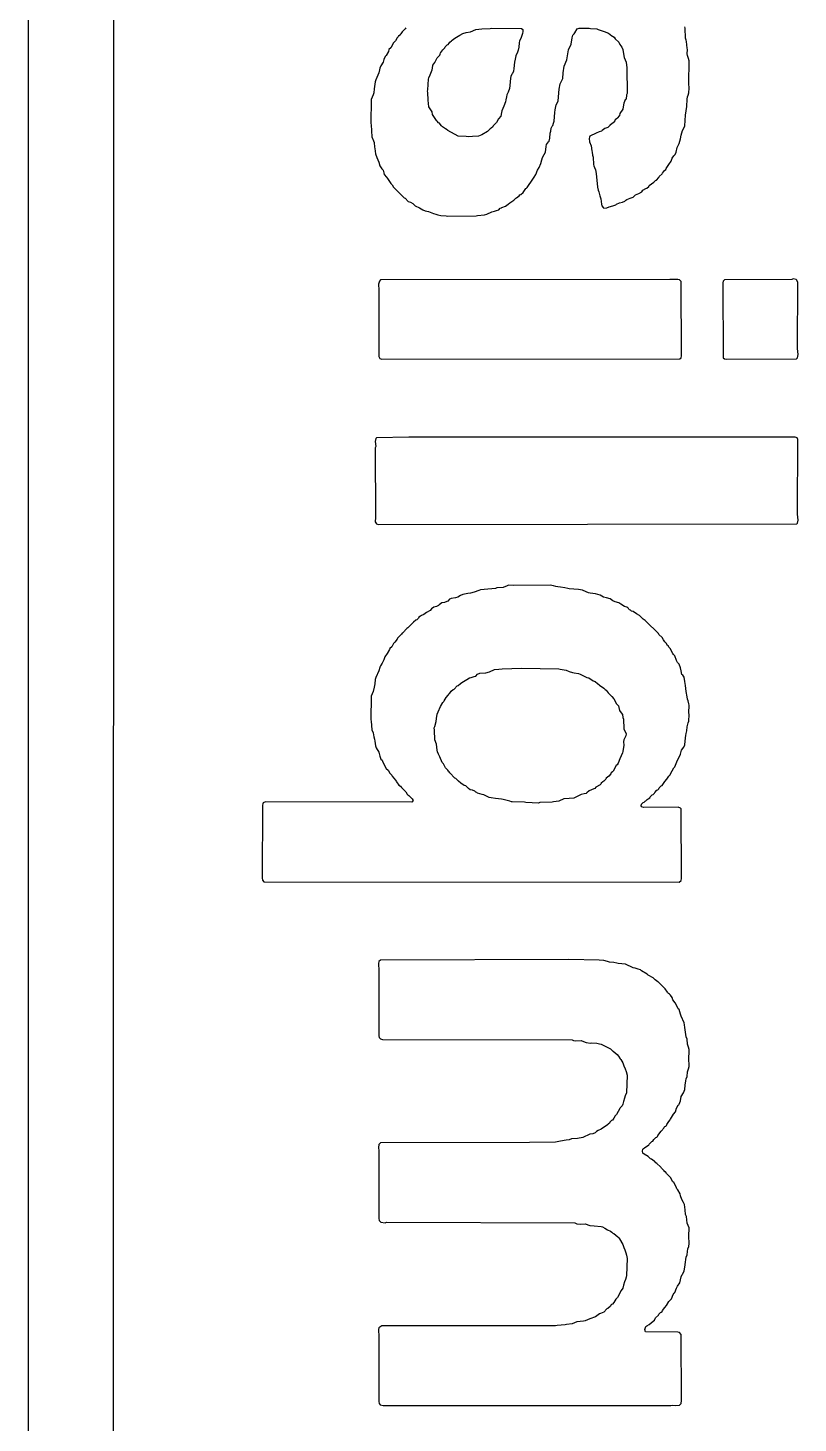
# Model space of a CAD drawing. Header units: inches. Extents: x 0 to 12.8, y -0.1 to 3.5.
# Drawn here: x 0.1938 to 0.3119, y 1.3441 to 1.558 of the extents above; entities that cross this region are included whole.
import ezdxf

# ---------------------------------------------------------------- set-up
doc = ezdxf.new("R2010")
doc.units = ezdxf.units.IN
doc.header["$MEASUREMENT"] = 0
doc.layers.add('Bottom Overlay', color=54, linetype='Continuous')

msp = doc.modelspace()

# ---------------------------------------------------------------- linework, layer by layer
at = {"layer": 'Bottom Overlay'}
for p, q in [((0.20688, 1.18189), (0.20695, 1.67647)), ((0.19377, 1.67407), (0.19384, 1.17267)), ((0.25166, 1.55787), (0.25117, 1.55738)), ((0.25173, 1.55801), (0.25166, 1.55787)), ((0.26168, 1.55738), (0.26248, 1.55777)), ((0.26248, 1.55777), (0.26338, 1.55783)), ((0.26338, 1.55783), (0.2647, 1.5579)), ((0.2647, 1.5579), (0.26491, 1.55797)), ((0.26491, 1.55797), (0.2695, 1.5579)), ((0.2695, 1.5579), (0.26968, 1.55773)), ((0.26968, 1.55773), (0.26971, 1.55742)), ((0.27768, 1.55724), (0.27803, 1.55787)), ((0.27803, 1.55787), (0.27834, 1.55797)), ((0.27834, 1.55797), (0.27907, 1.55794)), ((0.27907, 1.55794), (0.27987, 1.55797)), ((0.27987, 1.55797), (0.28008, 1.5579)), ((0.28008, 1.5579), (0.28105, 1.55783)), ((0.28105, 1.55783), (0.28126, 1.55777)), ((0.28126, 1.55777), (0.28217, 1.55742)), ((0.29459, 1.55794), (0.29452, 1.55815)), ((0.29466, 1.55641), (0.29459, 1.55794)), ((0.24985, 1.55571), (0.24943, 1.55495)), ((0.25013, 1.55599), (0.24985, 1.55571)), ((0.2504, 1.55648), (0.25013, 1.55599)), ((0.25054, 1.55662), (0.2504, 1.55648)), ((0.25061, 1.55676), (0.25054, 1.55662)), ((0.25072, 1.55679), (0.25061, 1.55676)), ((0.25089, 1.55697), (0.25072, 1.55679)), ((0.25096, 1.5571), (0.25089, 1.55697)), ((0.2511, 1.55724), (0.25096, 1.5571)), ((0.25117, 1.55738), (0.2511, 1.55724)), ((0.25778, 1.55509), (0.25809, 1.5554)), ((0.25809, 1.5554), (0.25823, 1.55547)), ((0.25823, 1.55547), (0.25841, 1.55564)), ((0.25841, 1.55564), (0.25848, 1.55578)), ((0.25848, 1.55578), (0.25872, 1.55603)), ((0.25872, 1.55603), (0.25886, 1.5561)), ((0.25886, 1.5561), (0.25924, 1.55641)), ((0.25924, 1.55641), (0.26001, 1.5569)), ((0.26001, 1.5569), (0.26046, 1.55714)), ((0.26046, 1.55714), (0.26101, 1.55728)), ((0.26101, 1.55728), (0.26168, 1.55738)), ((0.26912, 1.55571), (0.26905, 1.55502)), ((0.26919, 1.55599), (0.26912, 1.55571)), ((0.26936, 1.55637), (0.26919, 1.55599)), ((0.26964, 1.55714), (0.26936, 1.55637)), ((0.26971, 1.55742), (0.26964, 1.55714)), ((0.27667, 1.55463), (0.27712, 1.5555)), ((0.27712, 1.5555), (0.27726, 1.55648)), ((0.27726, 1.55648), (0.27737, 1.55686)), ((0.27737, 1.55686), (0.27747, 1.55697)), ((0.27747, 1.55697), (0.27754, 1.5571)), ((0.27754, 1.5571), (0.27768, 1.55724)), ((0.28217, 1.55742), (0.28283, 1.55717)), ((0.28283, 1.55717), (0.28307, 1.557)), ((0.28307, 1.557), (0.28321, 1.55686)), ((0.28321, 1.55686), (0.2837, 1.55658)), ((0.2837, 1.55658), (0.28387, 1.55634)), ((0.28387, 1.55634), (0.28443, 1.55578)), ((0.28443, 1.55578), (0.28457, 1.55543)), ((0.28457, 1.55543), (0.28488, 1.55505)), ((0.29473, 1.55613), (0.29466, 1.55641)), ((0.2948, 1.55592), (0.29473, 1.55613)), ((0.29487, 1.55488), (0.2948, 1.55592)), ((0.24859, 1.55363), (0.24839, 1.55314)), ((0.24873, 1.55376), (0.24859, 1.55363)), ((0.24908, 1.55439), (0.24873, 1.55376)), ((0.24915, 1.55467), (0.24908, 1.55439)), ((0.24943, 1.55495), (0.24915, 1.55467)), ((0.25621, 1.55269), (0.25656, 1.55338)), ((0.25656, 1.55338), (0.25674, 1.55363)), ((0.25674, 1.55363), (0.25694, 1.55383)), ((0.25694, 1.55383), (0.25701, 1.55397)), ((0.25701, 1.55397), (0.25708, 1.55418)), ((0.25708, 1.55418), (0.25712, 1.55422)), ((0.25712, 1.55422), (0.2574, 1.55463)), ((0.2574, 1.55463), (0.25771, 1.55495)), ((0.25771, 1.55495), (0.25778, 1.55509)), ((0.26863, 1.55369), (0.26849, 1.55321)), ((0.26888, 1.55429), (0.26863, 1.55369)), ((0.26895, 1.55456), (0.26888, 1.55429)), ((0.26905, 1.55502), (0.26895, 1.55456)), ((0.27643, 1.55307), (0.27667, 1.55463)), ((0.28488, 1.55505), (0.28505, 1.55467)), ((0.28505, 1.55467), (0.28516, 1.55373)), ((0.28516, 1.55373), (0.28523, 1.55345)), ((0.28523, 1.55345), (0.28554, 1.55272)), ((0.29494, 1.55467), (0.29487, 1.55488)), ((0.29487, 1.55404), (0.29494, 1.55467)), ((0.29494, 1.55376), (0.29487, 1.55404)), ((0.29511, 1.55331), (0.29494, 1.55376)), ((0.29518, 1.55296), (0.29511, 1.55331)), ((0.24759, 1.55109), (0.24745, 1.55074)), ((0.24769, 1.55154), (0.24759, 1.55109)), ((0.24776, 1.55182), (0.24769, 1.55154)), ((0.24793, 1.5522), (0.24776, 1.55182)), ((0.24828, 1.55276), (0.24793, 1.5522)), ((0.24839, 1.55314), (0.24828, 1.55276)), ((0.25545, 1.55081), (0.25576, 1.55154)), ((0.25576, 1.55154), (0.25583, 1.55182)), ((0.25583, 1.55182), (0.2559, 1.5523)), ((0.2559, 1.5523), (0.25621, 1.55269)), ((0.26825, 1.55136), (0.26811, 1.55102)), ((0.26832, 1.55178), (0.26825, 1.55136)), ((0.26843, 1.55272), (0.26832, 1.55178)), ((0.26849, 1.55321), (0.26843, 1.55272)), ((0.2758, 1.55022), (0.27587, 1.55112)), ((0.27587, 1.55112), (0.27604, 1.55213)), ((0.27604, 1.55213), (0.27643, 1.55307)), ((0.28554, 1.55272), (0.28565, 1.55185)), ((0.28565, 1.55185), (0.28568, 1.54792)), ((0.29514, 1.54945), (0.29518, 1.55296)), ((0.24706, 1.54973), (0.24689, 1.54865)), ((0.24713, 1.55001), (0.24706, 1.54973)), ((0.24745, 1.55074), (0.24713, 1.55001)), ((0.25514, 1.54848), (0.2552, 1.55015)), ((0.2552, 1.55015), (0.25527, 1.55036)), ((0.25527, 1.55036), (0.25545, 1.55081)), ((0.26769, 1.54914), (0.26762, 1.54872)), ((0.2678, 1.55029), (0.26769, 1.54914)), ((0.26787, 1.55056), (0.2678, 1.55029)), ((0.26801, 1.55091), (0.26787, 1.55056)), ((0.26811, 1.55102), (0.26801, 1.55091)), ((0.27528, 1.54858), (0.27542, 1.54942)), ((0.27542, 1.54942), (0.2758, 1.55022)), ((0.29521, 1.54875), (0.29514, 1.54945)), ((0.24644, 1.54702), (0.24637, 1.54333)), ((0.24675, 1.54775), (0.24644, 1.54702)), ((0.24682, 1.54802), (0.24675, 1.54775)), ((0.24689, 1.54865), (0.24682, 1.54802)), ((0.25507, 1.54827), (0.25514, 1.54848)), ((0.2551, 1.54809), (0.25507, 1.54827)), ((0.25517, 1.54691), (0.2551, 1.54809)), ((0.25527, 1.5459), (0.25517, 1.54691)), ((0.2671, 1.54695), (0.26703, 1.54667)), ((0.26717, 1.54743), (0.2671, 1.54695)), ((0.26724, 1.54771), (0.26717, 1.54743)), ((0.26742, 1.54816), (0.26724, 1.54771)), ((0.26762, 1.54872), (0.26742, 1.54816)), ((0.2751, 1.54674), (0.27517, 1.54743)), ((0.27517, 1.54743), (0.27528, 1.54858)), ((0.2854, 1.54695), (0.28519, 1.54646)), ((0.28554, 1.54708), (0.2854, 1.54695)), ((0.28561, 1.54771), (0.28554, 1.54708)), ((0.28568, 1.54792), (0.28561, 1.54771)), ((0.29483, 1.54594), (0.2949, 1.54705)), ((0.2949, 1.54705), (0.29497, 1.5474)), ((0.29497, 1.5474), (0.29504, 1.54768)), ((0.29504, 1.54768), (0.29514, 1.54806)), ((0.29514, 1.54806), (0.29521, 1.54875)), ((0.25576, 1.54514), (0.25527, 1.5459)), ((0.25583, 1.54472), (0.25576, 1.54514)), ((0.25646, 1.54381), (0.25583, 1.54472)), ((0.26641, 1.545), (0.2663, 1.54448)), ((0.26648, 1.54528), (0.26641, 1.545)), ((0.26662, 1.54562), (0.26648, 1.54528)), ((0.26679, 1.54601), (0.26662, 1.54562)), ((0.26703, 1.54667), (0.26679, 1.54601)), ((0.27448, 1.54368), (0.27458, 1.54503)), ((0.27458, 1.54503), (0.27465, 1.54545)), ((0.27465, 1.54545), (0.27479, 1.54621)), ((0.27479, 1.54621), (0.2751, 1.54674)), ((0.28457, 1.54486), (0.2845, 1.54458)), ((0.28505, 1.54555), (0.28457, 1.54486)), ((0.28512, 1.54618), (0.28505, 1.54555)), ((0.28519, 1.54646), (0.28512, 1.54618)), ((0.29462, 1.54461), (0.29483, 1.54594)), ((0.24637, 1.54333), (0.24644, 1.54312)), ((0.24644, 1.54312), (0.24651, 1.54131)), ((0.25653, 1.54368), (0.25646, 1.54381)), ((0.25677, 1.54343), (0.25653, 1.54368)), ((0.25691, 1.54336), (0.25677, 1.54343)), ((0.25715, 1.54305), (0.25691, 1.54336)), ((0.25722, 1.54291), (0.25715, 1.54305)), ((0.25781, 1.54253), (0.25722, 1.54291)), ((0.25795, 1.54246), (0.25781, 1.54253)), ((0.2647, 1.54253), (0.26428, 1.54211)), ((0.26484, 1.5426), (0.2647, 1.54253)), ((0.26509, 1.54284), (0.26484, 1.5426)), ((0.26515, 1.54298), (0.26509, 1.54284)), ((0.26564, 1.54347), (0.26515, 1.54298)), ((0.26595, 1.54406), (0.26564, 1.54347)), ((0.2663, 1.54448), (0.26595, 1.54406)), ((0.27396, 1.54218), (0.27403, 1.5426)), ((0.27403, 1.5426), (0.27417, 1.54294)), ((0.27417, 1.54294), (0.27427, 1.54305)), ((0.27427, 1.54305), (0.27441, 1.5434)), ((0.27441, 1.5434), (0.27448, 1.54368)), ((0.28227, 1.54256), (0.28185, 1.54228)), ((0.28272, 1.54274), (0.28227, 1.54256)), ((0.28304, 1.54305), (0.28272, 1.54274)), ((0.28342, 1.54336), (0.28304, 1.54305)), ((0.28356, 1.54343), (0.28342, 1.54336)), ((0.2838, 1.54374), (0.28356, 1.54343)), ((0.28387, 1.54388), (0.2838, 1.54374)), ((0.28405, 1.54406), (0.28387, 1.54388)), ((0.28418, 1.54413), (0.28405, 1.54406)), ((0.2845, 1.54458), (0.28418, 1.54413)), ((0.2942, 1.54225), (0.29445, 1.5427)), ((0.29445, 1.5427), (0.29452, 1.54298)), ((0.29452, 1.54298), (0.29462, 1.54461)), ((0.24651, 1.54131), (0.24679, 1.54068)), ((0.24679, 1.54068), (0.24686, 1.54041)), ((0.24686, 1.54041), (0.24692, 1.53971)), ((0.25816, 1.54225), (0.25795, 1.54246)), ((0.25976, 1.54141), (0.25816, 1.54225)), ((0.26101, 1.54134), (0.25976, 1.54141)), ((0.26129, 1.54127), (0.26101, 1.54134)), ((0.26199, 1.54134), (0.26129, 1.54127)), ((0.26289, 1.54141), (0.26199, 1.54134)), ((0.26338, 1.54162), (0.26289, 1.54141)), ((0.26428, 1.54211), (0.26338, 1.54162)), ((0.27333, 1.54009), (0.27361, 1.54051)), ((0.27361, 1.54051), (0.27371, 1.54061)), ((0.27371, 1.54061), (0.27382, 1.54107)), ((0.27382, 1.54107), (0.27389, 1.54183)), ((0.27389, 1.54183), (0.27396, 1.54218)), ((0.27991, 1.54124), (0.27984, 1.54103)), ((0.27984, 1.54103), (0.27991, 1.54054)), ((0.27998, 1.54138), (0.27991, 1.54124)), ((0.27991, 1.54054), (0.28018, 1.53992)), ((0.28095, 1.54187), (0.27998, 1.54138)), ((0.2814, 1.54204), (0.28095, 1.54187)), ((0.28175, 1.54218), (0.2814, 1.54204)), ((0.28185, 1.54228), (0.28175, 1.54218)), ((0.29368, 1.54027), (0.29389, 1.54096)), ((0.29389, 1.54096), (0.294, 1.54155)), ((0.294, 1.54155), (0.29407, 1.5419)), ((0.29407, 1.5419), (0.2942, 1.54225)), ((0.24692, 1.53971), (0.24699, 1.5395)), ((0.24699, 1.5395), (0.2471, 1.5387)), ((0.2471, 1.5387), (0.24731, 1.53814)), ((0.2727, 1.53814), (0.27298, 1.53856)), ((0.27298, 1.53856), (0.27316, 1.53894)), ((0.27316, 1.53894), (0.27326, 1.53981)), ((0.27326, 1.53981), (0.27333, 1.54009)), ((0.28018, 1.53992), (0.28025, 1.53915)), ((0.28025, 1.53915), (0.28032, 1.53894)), ((0.28032, 1.53894), (0.28039, 1.53846)), ((0.28039, 1.53846), (0.28046, 1.53818)), ((0.2926, 1.538), (0.29285, 1.53839)), ((0.29285, 1.53839), (0.29306, 1.5386)), ((0.29306, 1.5386), (0.2932, 1.53894)), ((0.2932, 1.53894), (0.29337, 1.53967)), ((0.29337, 1.53967), (0.29368, 1.54027)), ((0.24731, 1.53814), (0.24762, 1.53741)), ((0.24762, 1.53741), (0.24776, 1.53686)), ((0.24776, 1.53686), (0.24804, 1.53637)), ((0.24804, 1.53637), (0.24825, 1.53616)), ((0.24825, 1.53616), (0.24835, 1.53578)), ((0.2717, 1.53553), (0.27194, 1.5362)), ((0.27194, 1.5362), (0.27218, 1.53658)), ((0.27218, 1.53658), (0.27246, 1.5372)), ((0.27246, 1.5372), (0.2726, 1.53776)), ((0.2726, 1.53776), (0.2727, 1.53814)), ((0.28046, 1.53818), (0.28053, 1.53707)), ((0.28053, 1.53707), (0.2806, 1.53686)), ((0.2806, 1.53686), (0.28067, 1.53658)), ((0.28067, 1.53658), (0.28081, 1.53623)), ((0.28081, 1.53623), (0.28095, 1.53567)), ((0.29111, 1.53574), (0.29142, 1.53613)), ((0.29142, 1.53613), (0.2916, 1.5363)), ((0.2916, 1.5363), (0.29166, 1.53644)), ((0.29166, 1.53644), (0.2918, 1.53658)), ((0.2918, 1.53658), (0.29208, 1.53707)), ((0.29208, 1.53707), (0.29243, 1.53755)), ((0.29243, 1.53755), (0.2926, 1.538)), ((0.24835, 1.53578), (0.24842, 1.5355)), ((0.24842, 1.5355), (0.24877, 1.53508)), ((0.24877, 1.53508), (0.24894, 1.53491)), ((0.24894, 1.53491), (0.24901, 1.53477)), ((0.24901, 1.53477), (0.24946, 1.53411)), ((0.24946, 1.53411), (0.24964, 1.53393)), ((0.27044, 1.53366), (0.27114, 1.53463)), ((0.27114, 1.53463), (0.27142, 1.53512)), ((0.27142, 1.53512), (0.2717, 1.53553)), ((0.28095, 1.53567), (0.28116, 1.53359)), ((0.28909, 1.5338), (0.28979, 1.53435)), ((0.28979, 1.53435), (0.29003, 1.5346)), ((0.29003, 1.5346), (0.29017, 1.53466)), ((0.29017, 1.53466), (0.29055, 1.53505)), ((0.29055, 1.53505), (0.29062, 1.53519)), ((0.29062, 1.53519), (0.29104, 1.5356)), ((0.29104, 1.5356), (0.29111, 1.53574)), ((0.24964, 1.53393), (0.24985, 1.53359)), ((0.24985, 1.53359), (0.25148, 1.53195)), ((0.25148, 1.53195), (0.25162, 1.53188)), ((0.25162, 1.53188), (0.25211, 1.53139)), ((0.26832, 1.5316), (0.2686, 1.53188)), ((0.2686, 1.53188), (0.26874, 1.53195)), ((0.26874, 1.53195), (0.26912, 1.53226)), ((0.26912, 1.53226), (0.26923, 1.53237)), ((0.26923, 1.53237), (0.26936, 1.53244)), ((0.26936, 1.53244), (0.26975, 1.53275)), ((0.26975, 1.53275), (0.26982, 1.53289)), ((0.26982, 1.53289), (0.27013, 1.53334)), ((0.27013, 1.53334), (0.27027, 1.53341)), ((0.27027, 1.53341), (0.27037, 1.53352)), ((0.27037, 1.53352), (0.27044, 1.53366)), ((0.28116, 1.53359), (0.28126, 1.53313)), ((0.28126, 1.53313), (0.28133, 1.53286)), ((0.28133, 1.53286), (0.28151, 1.53226)), ((0.28151, 1.53226), (0.28165, 1.53178)), ((0.28565, 1.53167), (0.28613, 1.53188)), ((0.28613, 1.53188), (0.28659, 1.53206)), ((0.28659, 1.53206), (0.28683, 1.53223)), ((0.28683, 1.53223), (0.28697, 1.53237)), ((0.28697, 1.53237), (0.28746, 1.53258)), ((0.28746, 1.53258), (0.28794, 1.53286)), ((0.28794, 1.53286), (0.28812, 1.5331)), ((0.28812, 1.5331), (0.28857, 1.53334)), ((0.28857, 1.53334), (0.28871, 1.53341)), ((0.28871, 1.53341), (0.28902, 1.53366)), ((0.28902, 1.53366), (0.28909, 1.5338)), ((0.25211, 1.53139), (0.25246, 1.53126)), ((0.25246, 1.53126), (0.2528, 1.53105)), ((0.2528, 1.53105), (0.25315, 1.5307)), ((0.25315, 1.5307), (0.25385, 1.53042)), ((0.25385, 1.53042), (0.25434, 1.53007)), ((0.25434, 1.53007), (0.25468, 1.52993)), ((0.25468, 1.52993), (0.2552, 1.52983)), ((0.2552, 1.52983), (0.25597, 1.52955)), ((0.26415, 1.52945), (0.26491, 1.52979)), ((0.26491, 1.52979), (0.26536, 1.5299)), ((0.26536, 1.5299), (0.26564, 1.52997)), ((0.26564, 1.52997), (0.26599, 1.53011)), ((0.26599, 1.53011), (0.26623, 1.53035)), ((0.26623, 1.53035), (0.26644, 1.53042)), ((0.26644, 1.53042), (0.26648, 1.53046)), ((0.26648, 1.53046), (0.26703, 1.53066)), ((0.26703, 1.53066), (0.26745, 1.53094)), ((0.26745, 1.53094), (0.26769, 1.53119)), ((0.26769, 1.53119), (0.26783, 1.53126)), ((0.26783, 1.53126), (0.26832, 1.5316)), ((0.28165, 1.53178), (0.28175, 1.53098)), ((0.28175, 1.53098), (0.28182, 1.5307)), ((0.28182, 1.5307), (0.28199, 1.53046)), ((0.28199, 1.53046), (0.2821, 1.53035)), ((0.2821, 1.53035), (0.28258, 1.53042)), ((0.28258, 1.53042), (0.28293, 1.53056)), ((0.28293, 1.53056), (0.28349, 1.5307)), ((0.28349, 1.5307), (0.28394, 1.53087)), ((0.28394, 1.53087), (0.28405, 1.53098)), ((0.28405, 1.53098), (0.28453, 1.53119)), ((0.28453, 1.53119), (0.28499, 1.53129)), ((0.28499, 1.53129), (0.28533, 1.53143)), ((0.28533, 1.53143), (0.28551, 1.5316)), ((0.28551, 1.5316), (0.28565, 1.53167)), ((0.25597, 1.52955), (0.25632, 1.52941)), ((0.25632, 1.52941), (0.25663, 1.52931)), ((0.25663, 1.52931), (0.25712, 1.52924)), ((0.25712, 1.52924), (0.25795, 1.52917)), ((0.25795, 1.52917), (0.25816, 1.5291)), ((0.25816, 1.5291), (0.26255, 1.52917)), ((0.26255, 1.52917), (0.26275, 1.52924)), ((0.26275, 1.52924), (0.2638, 1.52931)), ((0.2638, 1.52931), (0.26415, 1.52945)), ((0.24769, 1.51918), (0.24755, 1.5187)), ((0.24786, 1.51936), (0.24769, 1.51918)), ((0.29226, 1.51943), (0.24786, 1.51936)), ((0.29233, 1.51943), (0.29226, 1.51943)), ((0.29344, 1.51943), (0.29233, 1.51943)), ((0.29372, 1.51936), (0.29344, 1.51943)), ((0.29396, 1.51911), (0.29372, 1.51936)), ((0.29403, 1.5077), (0.29396, 1.51911)), ((0.30043, 1.51918), (0.30036, 1.5189)), ((0.30061, 1.51936), (0.30043, 1.51918)), ((0.31097, 1.51943), (0.30061, 1.51936)), ((0.31118, 1.5195), (0.31097, 1.51943)), ((0.3116, 1.51943), (0.31118, 1.5195)), ((0.31174, 1.51929), (0.3116, 1.51943)), ((0.31188, 1.51894), (0.31174, 1.51929)), ((0.24755, 1.5187), (0.24762, 1.51779)), ((0.24762, 1.51779), (0.24759, 1.5076)), ((0.30036, 1.5189), (0.3004, 1.50746)), ((0.31184, 1.50882), (0.31188, 1.51894)), ((0.31191, 1.50791), (0.31184, 1.50882)), ((0.24759, 1.5076), (0.24773, 1.50732)), ((0.24773, 1.50732), (0.24807, 1.50718)), ((0.24807, 1.50718), (0.29379, 1.50725)), ((0.29379, 1.50725), (0.29396, 1.50742)), ((0.29396, 1.50742), (0.29403, 1.5077)), ((0.3004, 1.50746), (0.30043, 1.50742)), ((0.30043, 1.50742), (0.30061, 1.50725)), ((0.30061, 1.50725), (0.30088, 1.50718)), ((0.30088, 1.50718), (0.31167, 1.50725)), ((0.31167, 1.50725), (0.31184, 1.50742)), ((0.31184, 1.50742), (0.31191, 1.50791)), ((0.24713, 1.49504), (0.24706, 1.49455)), ((0.24706, 1.49455), (0.24713, 1.49379)), ((0.24713, 1.49379), (0.24706, 1.49358)), ((0.24706, 1.49358), (0.2471, 1.4829)), ((0.24724, 1.49514), (0.24713, 1.49504)), ((0.25218, 1.49521), (0.24724, 1.49514)), ((0.25225, 1.49521), (0.25218, 1.49521)), ((0.31146, 1.49521), (0.25225, 1.49521)), ((0.31177, 1.49511), (0.31146, 1.49521)), ((0.31188, 1.49486), (0.31177, 1.49511)), ((0.31184, 1.48342), (0.31188, 1.49486)), ((0.2471, 1.4829), (0.24706, 1.48224)), ((0.31191, 1.48251), (0.31184, 1.48342)), ((0.24706, 1.48224), (0.24724, 1.48192)), ((0.24724, 1.48192), (0.24752, 1.48185)), ((0.24752, 1.48185), (0.31174, 1.48192)), ((0.31174, 1.48192), (0.31184, 1.48203)), ((0.31184, 1.48203), (0.31191, 1.48251)), ((0.26547, 1.47204), (0.26376, 1.47187)), ((0.26568, 1.47211), (0.26547, 1.47204)), ((0.26665, 1.47218), (0.26568, 1.47211)), ((0.26728, 1.47246), (0.26665, 1.47218)), ((0.26749, 1.47253), (0.26728, 1.47246)), ((0.26822, 1.4725), (0.26749, 1.47253)), ((0.27389, 1.47253), (0.26822, 1.4725)), ((0.27437, 1.47246), (0.27389, 1.47253)), ((0.27476, 1.47236), (0.27437, 1.47246)), ((0.27504, 1.47229), (0.27476, 1.47236)), ((0.27545, 1.47222), (0.27504, 1.47229)), ((0.27615, 1.47215), (0.27545, 1.47222)), ((0.2766, 1.47204), (0.27615, 1.47215)), ((0.27681, 1.47197), (0.2766, 1.47204)), ((0.27824, 1.47187), (0.27681, 1.47197)), ((0.25726, 1.46982), (0.25687, 1.4695)), ((0.25767, 1.46989), (0.25726, 1.46982)), ((0.25802, 1.47002), (0.25767, 1.46989)), ((0.25816, 1.47009), (0.25802, 1.47002)), ((0.25844, 1.47037), (0.25816, 1.47009)), ((0.25868, 1.47048), (0.25844, 1.47037)), ((0.25934, 1.47058), (0.25868, 1.47048)), ((0.25973, 1.47069), (0.25934, 1.47058)), ((0.26015, 1.47096), (0.25973, 1.47069)), ((0.26049, 1.4711), (0.26015, 1.47096)), ((0.26126, 1.47124), (0.26049, 1.4711)), ((0.26168, 1.47131), (0.26126, 1.47124)), ((0.26223, 1.47145), (0.26168, 1.47131)), ((0.26293, 1.47173), (0.26223, 1.47145)), ((0.26321, 1.4718), (0.26293, 1.47173)), ((0.26376, 1.47187), (0.26321, 1.4718)), ((0.27883, 1.47176), (0.27824, 1.47187)), ((0.27942, 1.47152), (0.27883, 1.47176)), ((0.27977, 1.47138), (0.27942, 1.47152)), ((0.28004, 1.47131), (0.27977, 1.47138)), ((0.28085, 1.47121), (0.28004, 1.47131)), ((0.28154, 1.471), (0.28085, 1.47121)), ((0.28206, 1.47069), (0.28154, 1.471)), ((0.28252, 1.47058), (0.28206, 1.47069)), ((0.28307, 1.47044), (0.28252, 1.47058)), ((0.28349, 1.47016), (0.28307, 1.47044)), ((0.28384, 1.46996), (0.28349, 1.47016)), ((0.28439, 1.46982), (0.28384, 1.46996)), ((0.28471, 1.46964), (0.28439, 1.46982)), ((0.25399, 1.4678), (0.25374, 1.46762)), ((0.25413, 1.46787), (0.25399, 1.4678)), ((0.25451, 1.46804), (0.25413, 1.46787)), ((0.25489, 1.46835), (0.25451, 1.46804)), ((0.25548, 1.46867), (0.25489, 1.46835)), ((0.25566, 1.46891), (0.25548, 1.46867)), ((0.25604, 1.46916), (0.25566, 1.46891)), ((0.25642, 1.46926), (0.25604, 1.46916)), ((0.25677, 1.4694), (0.25642, 1.46926)), ((0.25687, 1.4695), (0.25677, 1.4694)), ((0.28526, 1.46929), (0.28471, 1.46964)), ((0.28565, 1.46919), (0.28526, 1.46929)), ((0.28579, 1.46905), (0.28565, 1.46919)), ((0.28592, 1.46898), (0.28579, 1.46905)), ((0.28596, 1.46888), (0.28592, 1.46898)), ((0.28606, 1.46877), (0.28596, 1.46888)), ((0.2862, 1.4687), (0.28606, 1.46877)), ((0.28634, 1.46856), (0.2862, 1.4687)), ((0.28662, 1.46849), (0.28634, 1.46856)), ((0.28711, 1.46815), (0.28662, 1.46849)), ((0.28759, 1.46787), (0.28711, 1.46815)), ((0.28815, 1.46731), (0.28759, 1.46787)), ((0.25159, 1.46561), (0.25152, 1.46547)), ((0.2519, 1.46592), (0.25159, 1.46561)), ((0.25204, 1.46599), (0.2519, 1.46592)), ((0.25291, 1.46686), (0.25204, 1.46599)), ((0.25329, 1.46717), (0.25291, 1.46686)), ((0.25343, 1.46724), (0.25329, 1.46717)), ((0.25367, 1.46749), (0.25343, 1.46724)), ((0.25374, 1.46762), (0.25367, 1.46749)), ((0.28829, 1.46724), (0.28815, 1.46731)), ((0.28843, 1.4671), (0.28829, 1.46724)), ((0.28857, 1.46703), (0.28843, 1.4671)), ((0.29048, 1.46512), (0.28857, 1.46703)), ((0.24985, 1.46359), (0.24957, 1.4631)), ((0.25006, 1.4638), (0.24985, 1.46359)), ((0.2504, 1.46428), (0.25006, 1.4638)), ((0.25047, 1.46442), (0.2504, 1.46428)), ((0.2511, 1.46505), (0.25047, 1.46442)), ((0.25117, 1.46519), (0.2511, 1.46505)), ((0.25127, 1.46522), (0.25117, 1.46519)), ((0.25152, 1.46547), (0.25127, 1.46522)), ((0.29055, 1.46498), (0.29048, 1.46512)), ((0.29104, 1.46449), (0.29055, 1.46498)), ((0.29125, 1.46415), (0.29104, 1.46449)), ((0.29139, 1.46401), (0.29125, 1.46415)), ((0.29146, 1.46387), (0.29139, 1.46401)), ((0.29166, 1.46366), (0.29146, 1.46387)), ((0.29187, 1.46331), (0.29166, 1.46366)), ((0.24853, 1.46157), (0.24839, 1.46108)), ((0.24887, 1.46206), (0.24853, 1.46157)), ((0.24922, 1.46268), (0.24887, 1.46206)), ((0.24929, 1.46282), (0.24922, 1.46268)), ((0.24957, 1.4631), (0.24929, 1.46282)), ((0.29201, 1.46317), (0.29187, 1.46331)), ((0.29208, 1.46303), (0.29201, 1.46317)), ((0.29229, 1.46282), (0.29208, 1.46303)), ((0.29271, 1.46206), (0.29229, 1.46282)), ((0.29278, 1.46192), (0.29271, 1.46206)), ((0.29302, 1.46168), (0.29278, 1.46192)), ((0.29327, 1.46101), (0.29302, 1.46168)), ((0.24762, 1.45941), (0.24713, 1.45837)), ((0.24776, 1.4599), (0.24762, 1.45941)), ((0.24783, 1.46018), (0.24776, 1.45997)), ((0.24776, 1.45997), (0.24776, 1.4599)), ((0.24811, 1.4606), (0.24783, 1.46018)), ((0.24839, 1.46108), (0.24811, 1.4606)), ((0.2631, 1.45903), (0.26401, 1.4591)), ((0.26401, 1.4591), (0.26456, 1.45924)), ((0.26456, 1.45924), (0.26533, 1.45959)), ((0.26533, 1.45959), (0.26602, 1.45966)), ((0.26602, 1.45966), (0.26651, 1.45973)), ((0.26651, 1.45973), (0.2695, 1.4598)), ((0.2695, 1.4598), (0.27521, 1.45973)), ((0.27521, 1.45973), (0.27542, 1.45966)), ((0.27542, 1.45966), (0.27632, 1.45952)), ((0.27632, 1.45952), (0.27681, 1.45931)), ((0.27681, 1.45931), (0.2773, 1.45917)), ((0.2773, 1.45917), (0.27757, 1.4591)), ((0.27757, 1.4591), (0.27824, 1.459)), ((0.2934, 1.46067), (0.29327, 1.46101)), ((0.29365, 1.46042), (0.2934, 1.46067)), ((0.29386, 1.45987), (0.29365, 1.46042)), ((0.29396, 1.45941), (0.29386, 1.45987)), ((0.2941, 1.45886), (0.29396, 1.45941)), ((0.24699, 1.4574), (0.24686, 1.45691)), ((0.24706, 1.45809), (0.24699, 1.4574)), ((0.24713, 1.45837), (0.24706, 1.45809)), ((0.25914, 1.4566), (0.25962, 1.45708)), ((0.25962, 1.45708), (0.25976, 1.45715)), ((0.25976, 1.45715), (0.26015, 1.45747)), ((0.26015, 1.45747), (0.26032, 1.45764)), ((0.26032, 1.45764), (0.26108, 1.45806)), ((0.26108, 1.45806), (0.2615, 1.45834)), ((0.2615, 1.45834), (0.26178, 1.4584)), ((0.26178, 1.4584), (0.26223, 1.45851)), ((0.26223, 1.45851), (0.26248, 1.45861)), ((0.26248, 1.45861), (0.26275, 1.45889)), ((0.26275, 1.45889), (0.2631, 1.45903)), ((0.27824, 1.459), (0.27848, 1.45889)), ((0.27848, 1.45889), (0.27952, 1.4584)), ((0.27952, 1.4584), (0.2798, 1.45834)), ((0.2798, 1.45834), (0.2805, 1.45785)), ((0.2805, 1.45785), (0.28078, 1.45778)), ((0.28078, 1.45778), (0.28116, 1.45747)), ((0.28116, 1.45747), (0.28133, 1.45729)), ((0.28133, 1.45729), (0.28147, 1.45722)), ((0.28147, 1.45722), (0.2821, 1.45674)), ((0.29424, 1.45872), (0.2941, 1.45886)), ((0.29431, 1.45858), (0.29424, 1.45872)), ((0.29445, 1.45844), (0.29431, 1.45858)), ((0.29455, 1.45778), (0.29445, 1.45844)), ((0.29462, 1.45715), (0.29455, 1.45778)), ((0.29476, 1.45625), (0.29462, 1.45715)), ((0.24644, 1.45552), (0.24637, 1.4519)), ((0.24675, 1.45625), (0.24644, 1.45552)), ((0.24686, 1.45691), (0.24675, 1.45625)), ((0.25757, 1.45468), (0.25764, 1.45482)), ((0.25764, 1.45482), (0.25792, 1.45531)), ((0.25792, 1.45531), (0.25823, 1.45569)), ((0.25823, 1.45569), (0.25841, 1.45587)), ((0.25841, 1.45587), (0.25848, 1.456)), ((0.25848, 1.456), (0.25861, 1.45614)), ((0.25861, 1.45614), (0.25868, 1.45628)), ((0.25868, 1.45628), (0.259, 1.45653)), ((0.259, 1.45653), (0.25914, 1.4566)), ((0.2821, 1.45674), (0.28231, 1.45653)), ((0.28231, 1.45653), (0.28245, 1.45646)), ((0.28245, 1.45646), (0.28279, 1.45604)), ((0.28279, 1.45604), (0.28325, 1.45559)), ((0.28325, 1.45559), (0.28332, 1.45545)), ((0.28332, 1.45545), (0.28366, 1.4551)), ((0.28366, 1.4551), (0.28408, 1.45433)), ((0.2949, 1.45541), (0.29476, 1.45625)), ((0.29497, 1.45507), (0.2949, 1.45541)), ((0.29504, 1.45479), (0.29497, 1.45507)), ((0.25646, 1.45211), (0.25656, 1.45277)), ((0.25656, 1.45277), (0.2567, 1.45312)), ((0.2567, 1.45312), (0.25708, 1.45392)), ((0.25708, 1.45392), (0.25743, 1.45454)), ((0.25743, 1.45454), (0.25757, 1.45468)), ((0.28408, 1.45433), (0.28436, 1.45406)), ((0.28436, 1.45406), (0.28443, 1.45378)), ((0.28443, 1.45378), (0.28453, 1.45333)), ((0.28453, 1.45333), (0.28478, 1.45294)), ((0.28478, 1.45294), (0.28499, 1.45273)), ((0.28499, 1.45273), (0.28505, 1.45225)), ((0.29514, 1.45433), (0.29504, 1.45479)), ((0.29521, 1.45413), (0.29514, 1.45433)), ((0.29514, 1.45294), (0.29521, 1.45413)), ((0.29521, 1.45273), (0.29514, 1.45294)), ((0.29514, 1.45169), (0.29521, 1.45273)), ((0.24637, 1.4519), (0.24644, 1.45169)), ((0.24644, 1.45169), (0.24651, 1.45037)), ((0.25611, 1.45065), (0.25618, 1.45086)), ((0.25614, 1.45033), (0.25611, 1.45065)), ((0.25618, 1.45086), (0.25639, 1.45162)), ((0.25639, 1.45162), (0.25646, 1.45211)), ((0.28505, 1.45225), (0.28512, 1.45197)), ((0.28512, 1.45197), (0.28519, 1.45051)), ((0.29483, 1.45019), (0.2949, 1.45082)), ((0.2949, 1.45082), (0.29507, 1.45141)), ((0.29507, 1.45141), (0.29514, 1.45169)), ((0.24651, 1.45037), (0.24672, 1.44988)), ((0.24672, 1.44988), (0.24682, 1.44929)), ((0.24682, 1.44929), (0.24692, 1.44891)), ((0.24692, 1.44891), (0.24699, 1.44863)), ((0.24699, 1.44863), (0.2471, 1.4479)), ((0.25621, 1.4488), (0.25614, 1.45033)), ((0.25646, 1.44814), (0.25621, 1.4488)), ((0.28519, 1.44884), (0.28512, 1.44856)), ((0.28512, 1.44856), (0.28519, 1.44793)), ((0.28519, 1.45051), (0.28554, 1.44974)), ((0.28547, 1.44946), (0.28519, 1.44884)), ((0.28554, 1.44974), (0.28547, 1.44946)), ((0.29452, 1.44807), (0.29462, 1.44915)), ((0.29462, 1.44915), (0.29469, 1.4495)), ((0.29469, 1.4495), (0.29476, 1.44978)), ((0.29476, 1.44978), (0.29483, 1.45019)), ((0.2471, 1.4479), (0.24717, 1.44762)), ((0.24717, 1.44762), (0.24759, 1.44692)), ((0.24759, 1.44692), (0.24776, 1.44633)), ((0.24776, 1.44633), (0.24793, 1.44588)), ((0.25653, 1.44724), (0.25646, 1.44814)), ((0.2566, 1.44696), (0.25653, 1.44724)), ((0.25674, 1.44661), (0.2566, 1.44696)), ((0.25698, 1.44623), (0.25674, 1.44661)), ((0.28499, 1.44682), (0.28457, 1.44592)), ((0.28505, 1.44703), (0.28499, 1.44682)), ((0.28512, 1.44772), (0.28505, 1.44703)), ((0.28519, 1.44793), (0.28512, 1.44772)), ((0.29333, 1.44543), (0.29389, 1.44661)), ((0.29389, 1.44661), (0.29403, 1.44724)), ((0.29403, 1.44724), (0.29438, 1.44772)), ((0.29438, 1.44772), (0.29452, 1.44807)), ((0.24793, 1.44588), (0.24811, 1.44571)), ((0.24811, 1.44571), (0.24818, 1.44557)), ((0.24818, 1.44557), (0.24839, 1.44508)), ((0.24839, 1.44508), (0.24873, 1.44445)), ((0.24873, 1.44445), (0.24901, 1.44418)), ((0.24901, 1.44418), (0.24929, 1.44369)), ((0.25729, 1.44536), (0.25698, 1.44623)), ((0.2575, 1.44515), (0.25729, 1.44536)), ((0.25785, 1.44452), (0.2575, 1.44515)), ((0.2582, 1.44418), (0.25785, 1.44452)), ((0.25827, 1.44404), (0.2582, 1.44418)), ((0.28401, 1.44487), (0.28356, 1.444)), ((0.28415, 1.44501), (0.28401, 1.44487)), ((0.28432, 1.44525), (0.28415, 1.44501)), ((0.28457, 1.44592), (0.28432, 1.44525)), ((0.29236, 1.44362), (0.29285, 1.44452)), ((0.29285, 1.44452), (0.29299, 1.44466)), ((0.29299, 1.44466), (0.29333, 1.44543)), ((0.24929, 1.44369), (0.24957, 1.44341)), ((0.24957, 1.44341), (0.24964, 1.44327)), ((0.24964, 1.44327), (0.25013, 1.44265)), ((0.25013, 1.44265), (0.25026, 1.44251)), ((0.25026, 1.44251), (0.25033, 1.44237)), ((0.25033, 1.44237), (0.25068, 1.44188)), ((0.25841, 1.4439), (0.25827, 1.44404)), ((0.25848, 1.44376), (0.25841, 1.4439)), ((0.25928, 1.44296), (0.25848, 1.44376)), ((0.25941, 1.44289), (0.25928, 1.44296)), ((0.2598, 1.44251), (0.25941, 1.44289)), ((0.26018, 1.44219), (0.2598, 1.44251)), ((0.26067, 1.44184), (0.26018, 1.44219)), ((0.28165, 1.44202), (0.28154, 1.44191)), ((0.28171, 1.44216), (0.28165, 1.44202)), ((0.28196, 1.4424), (0.28171, 1.44216)), ((0.2821, 1.44247), (0.28196, 1.4424)), ((0.28241, 1.44278), (0.2821, 1.44247)), ((0.28248, 1.44292), (0.28241, 1.44278)), ((0.28286, 1.44324), (0.28248, 1.44292)), ((0.28318, 1.44362), (0.28286, 1.44324)), ((0.28325, 1.44376), (0.28318, 1.44362)), ((0.28342, 1.44393), (0.28325, 1.44376)), ((0.28356, 1.444), (0.28342, 1.44393)), ((0.29107, 1.44184), (0.29146, 1.44244)), ((0.29146, 1.44244), (0.2918, 1.44278)), ((0.2918, 1.44278), (0.29208, 1.44327)), ((0.29208, 1.44327), (0.29229, 1.44348)), ((0.29229, 1.44348), (0.29236, 1.44362)), ((0.25068, 1.44188), (0.25093, 1.44171)), ((0.25093, 1.44171), (0.2511, 1.44153)), ((0.2511, 1.44153), (0.25117, 1.44139)), ((0.25117, 1.44139), (0.25173, 1.44084)), ((0.25173, 1.44084), (0.25193, 1.44049)), ((0.25193, 1.44049), (0.25204, 1.44038)), ((0.25204, 1.44038), (0.25218, 1.44031)), ((0.25218, 1.44031), (0.2527, 1.43979)), ((0.26095, 1.44178), (0.26067, 1.44184)), ((0.26136, 1.44136), (0.26095, 1.44178)), ((0.26161, 1.44118), (0.26136, 1.44136)), ((0.26199, 1.44108), (0.26161, 1.44118)), ((0.26234, 1.44094), (0.26199, 1.44108)), ((0.26248, 1.4408), (0.26234, 1.44094)), ((0.26262, 1.44073), (0.26248, 1.4408)), ((0.26272, 1.44063), (0.26262, 1.44073)), ((0.26345, 1.44045), (0.26272, 1.44063)), ((0.26373, 1.44038), (0.26345, 1.44045)), ((0.26453, 1.44), (0.26373, 1.44038)), ((0.26481, 1.43993), (0.26453, 1.44)), ((0.26547, 1.43983), (0.26481, 1.43993)), ((0.26641, 1.43972), (0.26547, 1.43983)), ((0.27681, 1.43983), (0.27597, 1.43976)), ((0.27751, 1.4399), (0.27681, 1.43983)), ((0.27831, 1.44028), (0.27751, 1.4399)), ((0.27865, 1.44042), (0.27831, 1.44028)), ((0.27911, 1.44052), (0.27865, 1.44042)), ((0.27938, 1.44059), (0.27911, 1.44052)), ((0.27949, 1.4407), (0.27938, 1.44059)), ((0.27987, 1.44101), (0.27949, 1.4407)), ((0.28057, 1.44129), (0.27987, 1.44101)), ((0.28071, 1.44136), (0.28057, 1.44129)), ((0.28091, 1.44157), (0.28071, 1.44136)), ((0.28154, 1.44191), (0.28091, 1.44157)), ((0.28892, 1.43976), (0.28916, 1.43993)), ((0.28916, 1.43993), (0.28923, 1.44007)), ((0.28923, 1.44007), (0.28954, 1.44038)), ((0.28954, 1.44038), (0.28968, 1.44045)), ((0.28968, 1.44045), (0.28986, 1.44063)), ((0.28986, 1.44063), (0.28993, 1.44077)), ((0.28993, 1.44077), (0.29024, 1.44108)), ((0.29024, 1.44108), (0.29038, 1.44115)), ((0.29038, 1.44115), (0.29055, 1.44132)), ((0.29055, 1.44132), (0.29062, 1.44146)), ((0.29062, 1.44146), (0.29093, 1.44178)), ((0.29093, 1.44178), (0.29107, 1.44184)), ((0.22974, 1.43882), (0.2297, 1.42765)), ((0.22981, 1.43903), (0.22974, 1.43882)), ((0.22988, 1.43917), (0.22981, 1.43903)), ((0.23023, 1.43931), (0.22988, 1.43917)), ((0.25267, 1.43927), (0.23023, 1.43931)), ((0.25284, 1.43951), (0.25267, 1.43927)), ((0.2527, 1.43979), (0.25284, 1.43951)), ((0.26669, 1.43965), (0.26641, 1.43972)), ((0.26749, 1.43948), (0.26669, 1.43965)), ((0.26769, 1.43941), (0.26749, 1.43948)), ((0.26797, 1.43934), (0.26769, 1.43941)), ((0.26804, 1.43934), (0.26797, 1.43934)), ((0.26992, 1.43927), (0.26804, 1.43934)), ((0.27013, 1.4392), (0.26992, 1.43927)), ((0.27208, 1.43913), (0.27013, 1.4392)), ((0.27229, 1.4392), (0.27208, 1.43913)), ((0.27417, 1.43927), (0.27229, 1.4392)), ((0.27437, 1.43934), (0.27417, 1.43927)), ((0.27521, 1.43941), (0.27437, 1.43934)), ((0.27597, 1.43976), (0.27521, 1.43941)), ((0.28784, 1.43868), (0.28791, 1.43896)), ((0.28794, 1.43857), (0.28784, 1.43868)), ((0.28791, 1.43896), (0.28815, 1.4392)), ((0.28819, 1.43847), (0.28794, 1.43857)), ((0.28815, 1.4392), (0.28829, 1.43927)), ((0.29351, 1.43851), (0.28819, 1.43847)), ((0.28829, 1.43927), (0.28843, 1.43941)), ((0.28843, 1.43941), (0.28857, 1.43948)), ((0.28857, 1.43948), (0.28878, 1.43969)), ((0.28878, 1.43969), (0.28892, 1.43976)), ((0.29386, 1.43837), (0.29351, 1.43851)), ((0.29396, 1.43826), (0.29386, 1.43837)), ((0.29403, 1.42755), (0.29396, 1.43826)), ((0.2297, 1.42765), (0.22977, 1.4273)), ((0.22977, 1.4273), (0.22995, 1.42706)), ((0.22995, 1.42706), (0.29365, 1.42702)), ((0.29365, 1.42702), (0.29396, 1.42727)), ((0.29396, 1.42727), (0.29403, 1.42755)), ((0.24762, 1.41481), (0.24755, 1.41453)), ((0.24755, 1.41453), (0.24762, 1.41342)), ((0.24786, 1.41506), (0.24762, 1.41481)), ((0.27674, 1.41513), (0.24786, 1.41506)), ((0.2814, 1.41506), (0.27674, 1.41513)), ((0.2821, 1.41499), (0.2814, 1.41506)), ((0.28269, 1.41481), (0.2821, 1.41499)), ((0.28297, 1.41474), (0.28269, 1.41481)), ((0.28366, 1.41467), (0.28297, 1.41474)), ((0.28412, 1.41457), (0.28366, 1.41467)), ((0.28432, 1.4145), (0.28412, 1.41457)), ((0.28544, 1.41443), (0.28432, 1.4145)), ((0.28662, 1.41387), (0.28544, 1.41443)), ((0.24762, 1.41342), (0.24759, 1.40344)), ((0.2869, 1.4138), (0.28662, 1.41387)), ((0.28739, 1.41366), (0.2869, 1.4138)), ((0.28773, 1.41353), (0.28739, 1.41366)), ((0.28787, 1.41339), (0.28773, 1.41353)), ((0.28878, 1.4129), (0.28787, 1.41339)), ((0.28892, 1.41276), (0.28878, 1.4129)), ((0.28968, 1.41234), (0.28892, 1.41276)), ((0.28999, 1.41203), (0.28968, 1.41234)), ((0.29038, 1.41172), (0.28999, 1.41203)), ((0.29052, 1.41165), (0.29038, 1.41172)), ((0.29153, 1.41064), (0.29052, 1.41165)), ((0.29187, 1.41015), (0.29153, 1.41064)), ((0.29194, 1.41001), (0.29187, 1.41015)), ((0.29205, 1.40991), (0.29194, 1.41001)), ((0.29219, 1.40984), (0.29205, 1.40991)), ((0.29236, 1.40966), (0.29219, 1.40984)), ((0.29257, 1.40932), (0.29236, 1.40966)), ((0.29271, 1.40897), (0.29257, 1.40932)), ((0.29306, 1.40848), (0.29271, 1.40897)), ((0.29347, 1.40772), (0.29306, 1.40848)), ((0.29354, 1.40758), (0.29347, 1.40772)), ((0.29365, 1.40747), (0.29354, 1.40758)), ((0.29379, 1.40712), (0.29365, 1.40747)), ((0.29389, 1.40674), (0.29379, 1.40712)), ((0.29396, 1.40646), (0.29389, 1.40674)), ((0.29441, 1.40545), (0.29396, 1.40646)), ((0.29448, 1.40511), (0.29441, 1.40545)), ((0.29455, 1.40469), (0.29448, 1.40511)), ((0.29473, 1.40326), (0.29455, 1.40469)), ((0.24759, 1.40344), (0.24766, 1.40316)), ((0.24766, 1.40316), (0.24786, 1.40295)), ((0.24786, 1.40295), (0.24814, 1.40288)), ((0.24814, 1.40288), (0.27723, 1.40281)), ((0.27723, 1.40281), (0.27744, 1.40274)), ((0.27744, 1.40274), (0.27771, 1.40267)), ((0.27771, 1.40267), (0.27865, 1.40271)), ((0.27865, 1.40271), (0.279, 1.40257)), ((0.279, 1.40257), (0.27938, 1.40239)), ((0.27938, 1.40239), (0.28008, 1.40232)), ((0.28008, 1.40232), (0.28025, 1.40236)), ((0.28025, 1.40236), (0.28102, 1.40229)), ((0.28102, 1.40229), (0.28144, 1.40222)), ((0.28144, 1.40222), (0.28171, 1.40215)), ((0.28171, 1.40215), (0.28252, 1.40177)), ((0.28252, 1.40177), (0.28314, 1.40142)), ((0.28314, 1.40142), (0.28342, 1.40114)), ((0.29487, 1.40291), (0.29473, 1.40326)), ((0.29494, 1.40215), (0.29487, 1.40291)), ((0.29511, 1.4017), (0.29494, 1.40215)), ((0.29518, 1.40135), (0.29511, 1.4017)), ((0.29514, 1.39964), (0.29518, 1.40135)), ((0.28342, 1.40114), (0.28356, 1.40107)), ((0.28356, 1.40107), (0.28418, 1.40058)), ((0.28418, 1.40058), (0.28436, 1.40034)), ((0.28436, 1.40034), (0.28464, 1.39992)), ((0.28464, 1.39992), (0.28471, 1.39978)), ((0.28471, 1.39978), (0.28505, 1.3993)), ((0.28505, 1.3993), (0.28519, 1.39881)), ((0.29521, 1.39916), (0.29514, 1.39964)), ((0.28519, 1.39881), (0.28537, 1.39836)), ((0.28537, 1.39836), (0.28554, 1.39797)), ((0.28554, 1.39797), (0.28568, 1.39742)), ((0.28568, 1.39742), (0.28561, 1.3947)), ((0.29476, 1.39683), (0.29487, 1.39721)), ((0.29487, 1.39721), (0.29494, 1.39791)), ((0.29494, 1.39791), (0.29511, 1.39836)), ((0.29511, 1.39836), (0.29518, 1.39871)), ((0.29518, 1.39871), (0.29521, 1.39909)), ((0.29521, 1.39909), (0.29521, 1.39916)), ((0.29431, 1.3947), (0.29452, 1.39519)), ((0.29452, 1.39519), (0.29459, 1.39589)), ((0.29459, 1.39589), (0.29469, 1.39655)), ((0.29469, 1.39655), (0.29476, 1.39683)), ((0.28502, 1.39293), (0.28492, 1.39269)), ((0.28512, 1.39338), (0.28502, 1.39293)), ((0.28526, 1.39387), (0.28512, 1.39338)), ((0.2854, 1.39422), (0.28526, 1.39387)), ((0.28561, 1.3947), (0.2854, 1.39422)), ((0.29327, 1.39234), (0.29351, 1.39279)), ((0.29351, 1.39279), (0.29361, 1.39283)), ((0.29361, 1.39283), (0.29368, 1.39296)), ((0.29368, 1.39296), (0.29389, 1.39345)), ((0.29389, 1.39345), (0.294, 1.39411)), ((0.294, 1.39411), (0.29431, 1.3947)), ((0.28366, 1.39081), (0.28342, 1.39049)), ((0.28387, 1.39116), (0.28366, 1.39081)), ((0.28408, 1.39136), (0.28387, 1.39116)), ((0.28457, 1.39227), (0.28408, 1.39136)), ((0.28464, 1.39241), (0.28457, 1.39227)), ((0.28492, 1.39269), (0.28464, 1.39241)), ((0.29229, 1.39053), (0.29236, 1.39067)), ((0.29236, 1.39067), (0.29278, 1.39143)), ((0.29278, 1.39143), (0.29313, 1.39178)), ((0.29313, 1.39178), (0.29327, 1.39234)), ((0.28078, 1.38855), (0.28043, 1.38841)), ((0.28098, 1.38876), (0.28078, 1.38855)), ((0.28123, 1.38893), (0.28098, 1.38876)), ((0.28168, 1.3891), (0.28123, 1.38893)), ((0.28265, 1.3898), (0.28168, 1.3891)), ((0.28279, 1.38987), (0.28265, 1.3898)), ((0.28297, 1.39004), (0.28279, 1.38987)), ((0.28304, 1.39018), (0.28297, 1.39004)), ((0.28328, 1.39043), (0.28304, 1.39018)), ((0.28342, 1.39049), (0.28328, 1.39043)), ((0.29041, 1.38816), (0.2909, 1.38879)), ((0.2909, 1.38879), (0.29111, 1.389)), ((0.29111, 1.389), (0.29118, 1.38914)), ((0.29118, 1.38914), (0.29132, 1.38928)), ((0.29132, 1.38928), (0.29139, 1.38942)), ((0.29139, 1.38942), (0.29149, 1.38952)), ((0.29149, 1.38952), (0.29163, 1.38959)), ((0.29163, 1.38959), (0.29173, 1.38969)), ((0.29173, 1.38969), (0.2918, 1.38983)), ((0.2918, 1.38983), (0.29208, 1.39032)), ((0.29208, 1.39032), (0.29229, 1.39053)), ((0.24762, 1.38677), (0.24755, 1.38629)), ((0.24786, 1.38702), (0.24762, 1.38677)), ((0.27069, 1.38709), (0.24786, 1.38702)), ((0.27472, 1.38715), (0.27069, 1.38709)), ((0.27521, 1.38722), (0.27472, 1.38715)), ((0.27604, 1.38736), (0.27521, 1.38722)), ((0.27632, 1.38743), (0.27604, 1.38736)), ((0.27681, 1.3875), (0.27632, 1.38743)), ((0.27716, 1.38764), (0.27681, 1.3875)), ((0.27806, 1.38771), (0.27716, 1.38764)), ((0.2789, 1.38785), (0.27806, 1.38771)), ((0.27994, 1.38834), (0.2789, 1.38785)), ((0.28043, 1.38841), (0.27994, 1.38834)), ((0.28836, 1.38625), (0.28902, 1.3867)), ((0.28902, 1.3867), (0.28909, 1.38684)), ((0.28909, 1.38684), (0.28947, 1.38722)), ((0.28947, 1.38722), (0.28961, 1.38729)), ((0.28961, 1.38729), (0.28979, 1.38754)), ((0.28979, 1.38754), (0.2901, 1.38785)), ((0.2901, 1.38785), (0.29024, 1.38792)), ((0.29024, 1.38792), (0.29034, 1.38802)), ((0.29034, 1.38802), (0.29041, 1.38816)), ((0.24755, 1.38629), (0.24762, 1.3858)), ((0.24762, 1.3858), (0.24759, 1.3754)), ((0.28805, 1.38573), (0.28812, 1.38608)), ((0.28812, 1.38545), (0.28805, 1.38573)), ((0.28812, 1.38608), (0.28822, 1.38618)), ((0.28829, 1.38528), (0.28812, 1.38545)), ((0.28822, 1.38618), (0.28836, 1.38625)), ((0.28892, 1.38493), (0.28829, 1.38528)), ((0.28926, 1.38458), (0.28892, 1.38493)), ((0.2894, 1.38451), (0.28926, 1.38458)), ((0.28982, 1.38423), (0.2894, 1.38451)), ((0.28996, 1.38416), (0.28982, 1.38423)), ((0.2901, 1.38395), (0.28996, 1.38416)), ((0.29024, 1.38388), (0.2901, 1.38395)), ((0.2908, 1.38333), (0.29024, 1.38388)), ((0.29093, 1.38326), (0.2908, 1.38333)), ((0.29097, 1.38315), (0.29093, 1.38326)), ((0.29139, 1.38274), (0.29097, 1.38315)), ((0.29146, 1.3826), (0.29139, 1.38274)), ((0.29156, 1.38256), (0.29146, 1.3826)), ((0.29173, 1.38239), (0.29156, 1.38256)), ((0.2918, 1.38225), (0.29173, 1.38239)), ((0.29236, 1.38169), (0.2918, 1.38225)), ((0.29271, 1.38107), (0.29236, 1.38169)), ((0.29285, 1.38093), (0.29271, 1.38107)), ((0.2932, 1.3803), (0.29285, 1.38093)), ((0.29333, 1.37995), (0.2932, 1.3803)), ((0.29347, 1.37981), (0.29333, 1.37995)), ((0.29382, 1.37919), (0.29347, 1.37981)), ((0.29389, 1.37891), (0.29382, 1.37919)), ((0.29407, 1.37832), (0.29389, 1.37891)), ((0.29434, 1.3779), (0.29407, 1.37832)), ((0.29448, 1.37755), (0.29434, 1.3779)), ((0.29459, 1.37675), (0.29448, 1.37755)), ((0.29466, 1.37606), (0.29459, 1.37675)), ((0.2948, 1.37571), (0.29466, 1.37606)), ((0.29487, 1.37473), (0.2948, 1.37571)), ((0.24759, 1.3754), (0.24766, 1.37512)), ((0.24766, 1.37512), (0.24793, 1.37484)), ((0.24793, 1.37484), (0.24856, 1.37477)), ((0.24856, 1.37477), (0.24877, 1.37484)), ((0.24877, 1.37484), (0.27764, 1.37477)), ((0.27764, 1.37477), (0.27799, 1.37463)), ((0.27799, 1.37463), (0.27848, 1.37456)), ((0.27848, 1.37456), (0.27924, 1.37463)), ((0.27924, 1.37463), (0.27994, 1.37435)), ((0.27994, 1.37435), (0.28064, 1.37428)), ((0.28064, 1.37428), (0.28168, 1.37421)), ((0.28168, 1.37421), (0.28189, 1.37414)), ((0.28189, 1.37414), (0.28224, 1.37393)), ((0.28224, 1.37393), (0.28265, 1.37366)), ((0.28265, 1.37366), (0.28311, 1.37348)), ((0.29521, 1.37397), (0.29487, 1.37473)), ((0.29514, 1.37272), (0.29521, 1.37397)), ((0.28311, 1.37348), (0.28335, 1.37331)), ((0.28335, 1.37331), (0.28349, 1.37317)), ((0.28349, 1.37317), (0.28363, 1.3731)), ((0.28363, 1.3731), (0.28425, 1.37261)), ((0.28425, 1.37261), (0.28443, 1.37244)), ((0.28443, 1.37244), (0.2845, 1.3723)), ((0.2845, 1.3723), (0.28505, 1.37146)), ((0.28505, 1.37146), (0.28519, 1.37098)), ((0.29521, 1.3716), (0.29514, 1.37272)), ((0.29514, 1.37112), (0.29521, 1.3716)), ((0.28519, 1.37098), (0.28533, 1.37063)), ((0.28533, 1.37063), (0.28551, 1.37018)), ((0.28551, 1.37018), (0.28561, 1.36979)), ((0.28561, 1.36979), (0.28568, 1.36931)), ((0.28568, 1.36931), (0.28561, 1.36666)), ((0.29469, 1.36913), (0.29476, 1.36948)), ((0.29476, 1.36948), (0.29487, 1.36986)), ((0.29487, 1.36986), (0.29494, 1.37035)), ((0.29494, 1.37035), (0.295, 1.37077)), ((0.295, 1.37077), (0.29514, 1.37112)), ((0.29424, 1.36694), (0.29441, 1.36739)), ((0.29441, 1.36739), (0.29455, 1.36795)), ((0.29455, 1.36795), (0.29462, 1.36872)), ((0.29462, 1.36872), (0.29469, 1.36913)), ((0.28512, 1.3652), (0.28502, 1.36475)), ((0.28526, 1.36569), (0.28512, 1.3652)), ((0.28544, 1.36607), (0.28526, 1.36569)), ((0.28554, 1.36645), (0.28544, 1.36607)), ((0.28561, 1.36666), (0.28554, 1.36645)), ((0.29327, 1.36472), (0.2934, 1.36506)), ((0.2934, 1.36506), (0.29375, 1.36555)), ((0.29375, 1.36555), (0.29389, 1.36604)), ((0.29389, 1.36604), (0.294, 1.36649)), ((0.294, 1.36649), (0.29413, 1.36684)), ((0.29413, 1.36684), (0.29424, 1.36694)), ((0.28394, 1.36305), (0.28366, 1.36256)), ((0.28422, 1.36332), (0.28394, 1.36305)), ((0.28478, 1.36437), (0.28422, 1.36332)), ((0.28502, 1.36475), (0.28478, 1.36437)), ((0.29208, 1.3627), (0.2925, 1.36312)), ((0.2925, 1.36312), (0.29274, 1.36378)), ((0.29274, 1.36378), (0.29292, 1.36395)), ((0.29292, 1.36395), (0.29299, 1.36409)), ((0.29299, 1.36409), (0.29327, 1.36472)), ((0.28147, 1.36078), (0.28085, 1.36037)), ((0.28161, 1.36085), (0.28147, 1.36078)), ((0.2821, 1.36106), (0.28161, 1.36085)), ((0.28258, 1.36155), (0.2821, 1.36106)), ((0.28272, 1.36162), (0.28258, 1.36155)), ((0.28311, 1.362), (0.28272, 1.36162)), ((0.28318, 1.36214), (0.28311, 1.362)), ((0.28328, 1.36225), (0.28318, 1.36214)), ((0.28342, 1.36231), (0.28328, 1.36225)), ((0.28366, 1.36256), (0.28342, 1.36231)), ((0.29048, 1.36061), (0.29055, 1.36075)), ((0.29055, 1.36075), (0.2908, 1.36099)), ((0.2908, 1.36099), (0.29093, 1.36106)), ((0.29093, 1.36106), (0.29104, 1.36117)), ((0.29104, 1.36117), (0.29111, 1.36131)), ((0.29111, 1.36131), (0.29146, 1.36179)), ((0.29146, 1.36179), (0.29173, 1.36207)), ((0.29173, 1.36207), (0.29208, 1.3627)), ((0.24762, 1.35866), (0.24755, 1.35838)), ((0.24773, 1.35877), (0.24762, 1.35866)), ((0.24807, 1.35898), (0.24773, 1.35877)), ((0.24887, 1.35894), (0.24807, 1.35898)), ((0.27472, 1.35898), (0.24887, 1.35894)), ((0.27493, 1.35904), (0.27472, 1.35898)), ((0.27618, 1.35911), (0.27493, 1.35904)), ((0.27639, 1.35918), (0.27618, 1.35911)), ((0.27723, 1.35925), (0.27639, 1.35918)), ((0.27799, 1.3596), (0.27723, 1.35925)), ((0.27897, 1.35967), (0.27799, 1.3596)), ((0.27924, 1.35974), (0.27897, 1.35967)), ((0.27998, 1.36005), (0.27924, 1.35974)), ((0.28085, 1.36037), (0.27998, 1.36005)), ((0.28839, 1.35838), (0.28857, 1.35884)), ((0.28857, 1.35884), (0.28871, 1.35898)), ((0.28871, 1.35898), (0.28906, 1.35918)), ((0.28906, 1.35918), (0.28968, 1.35967)), ((0.28968, 1.35967), (0.28986, 1.35984)), ((0.28986, 1.35984), (0.29006, 1.36019)), ((0.29006, 1.36019), (0.29048, 1.36061)), ((0.24755, 1.35838), (0.24762, 1.35727)), ((0.24762, 1.35727), (0.24759, 1.34736)), ((0.2885, 1.35807), (0.28839, 1.35838)), ((0.29344, 1.358), (0.2885, 1.35807)), ((0.29372, 1.35793), (0.29344, 1.358)), ((0.29396, 1.35762), (0.29372, 1.35793)), ((0.29403, 1.34753), (0.29396, 1.35762)), ((0.24759, 1.34736), (0.24766, 1.34708)), ((0.24766, 1.34708), (0.24779, 1.34687)), ((0.24779, 1.34687), (0.24828, 1.34673)), ((0.24828, 1.34673), (0.24922, 1.34676)), ((0.24922, 1.34676), (0.2924, 1.34673)), ((0.2924, 1.34673), (0.2926, 1.3468)), ((0.2926, 1.3468), (0.29309, 1.34673)), ((0.29309, 1.34673), (0.29372, 1.3468)), ((0.29372, 1.3468), (0.29396, 1.34704)), ((0.29396, 1.34704), (0.29403, 1.34753))]:
    msp.add_line(p, q, dxfattribs=at)

doc.saveas('drawing.dxf')
